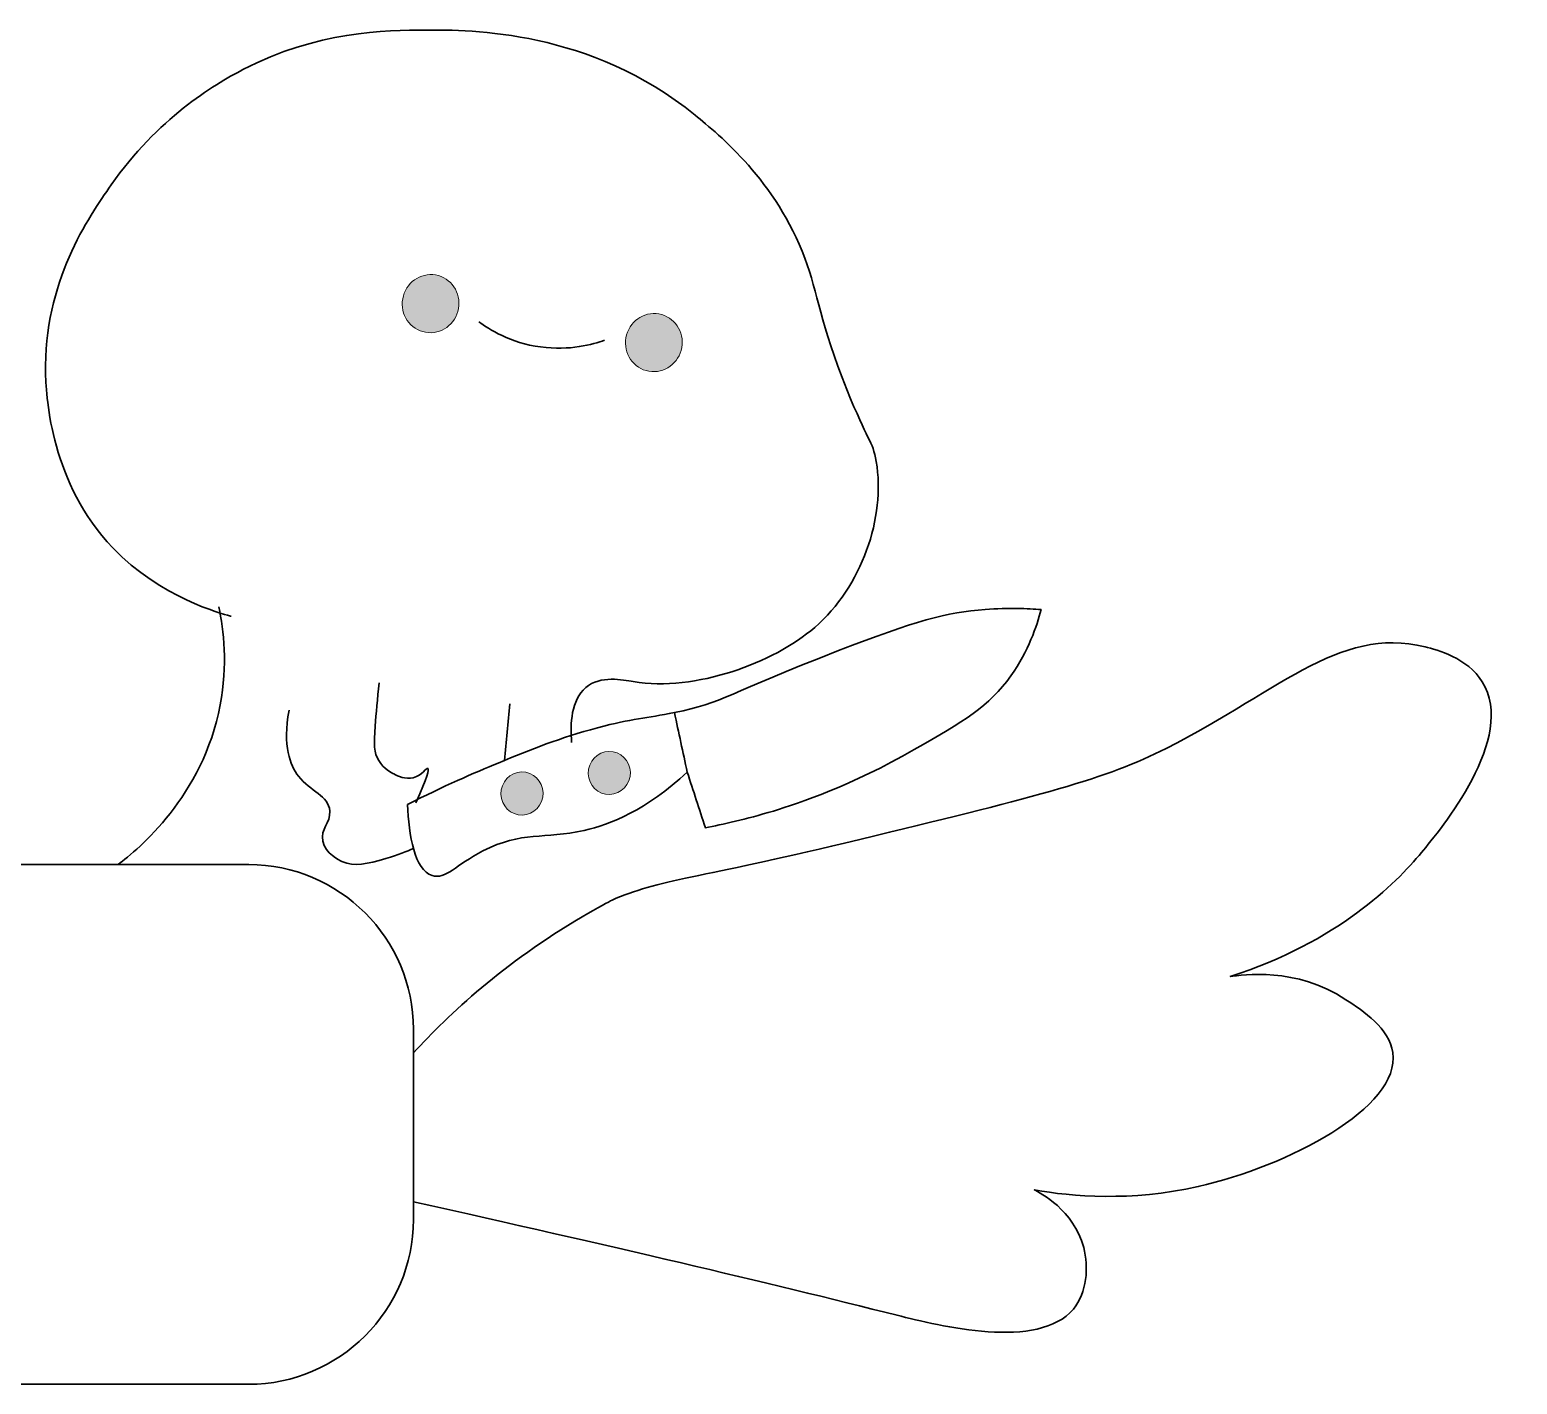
# Model space of a CAD drawing. Header units: centimetres. Extents: x 0.61 to 9.45, y -8.63 to -2.05.
# Drawn here: x 6.571 to 9.445, y -5.116 to -2.496 of the extents above; entities that cross this region are included whole.
import ezdxf

# ---------------------------------------------------------------- set-up
doc = ezdxf.new("R2010")
doc.units = ezdxf.units.CM
doc.header["$MEASUREMENT"] = 0
doc.layers.add('Layer 2', color=7, linetype='Continuous', lineweight=0)

# ---------------------------------------------------------------- blocks, each defined once
blk = doc.blocks.new('Block_1')
at = {"layer": 'Layer 2', "transparency": 33554687}
h = blk.add_hatch(color=7, dxfattribs=at)
h.dxf.hatch_style = 2
edge = h.paths.add_edge_path()
edge.add_ellipse((7.3453, -3.0261), major_axis=(0.0097, 0.0554), ratio=0.973808, start_angle=0, end_angle=360)
h = blk.add_hatch(color=7, dxfattribs=at)
h.dxf.hatch_style = 2
edge = h.paths.add_edge_path()
edge.add_ellipse((7.7768, -3.1014), major_axis=(0.0097, 0.0554), ratio=0.973815, start_angle=0, end_angle=360)
h = blk.add_hatch(color=7, dxfattribs=at)
h.dxf.hatch_style = 2
edge = h.paths.add_edge_path()
edge.add_ellipse((7.6907, -3.9335), major_axis=(0.0072, 0.0411), ratio=0.973808, start_angle=0, end_angle=360)
h = blk.add_hatch(color=7, dxfattribs=at)
h.dxf.hatch_style = 2
edge = h.paths.add_edge_path()
edge.add_ellipse((7.5219, -3.9733), major_axis=(0.0072, 0.0411), ratio=0.973808, start_angle=0, end_angle=360)
at = {"layer": 'Layer 2'}
for centre, major_axis, ratio in [((7.3453, -3.0261), (0.0097, 0.0554), 0.973808), ((7.7768, -3.1014), (0.0097, 0.0554), 0.973815), ((7.6907, -3.9335), (0.0072, 0.0411), 0.973808), ((7.5219, -3.9733), (0.0072, 0.0411), 0.973808)]:
    blk.add_ellipse(centre, major_axis=major_axis, ratio=ratio, dxfattribs=at)
at = {"layer": 'Layer 2', "color": 7, "lineweight": 35}
for points, knots in [([(6.9597, -3.6304), (6.9589, -3.6303), (6.9579, -3.63), (6.9565, -3.6297), (6.9434, -3.6263), (6.8235, -3.5946), (6.7312, -3.4983), (6.6126, -3.3746), (6.6023, -3.2101), (6.6012, -3.162), (6.5972, -2.9839), (6.6844, -2.859), (6.7279, -2.7967), (6.817, -2.669), (6.9257, -2.6028), (6.9824, -2.5736), (7.1268, -2.499), (7.2557, -2.4972), (7.3371, -2.4971), (7.4224, -2.4969), (7.6538, -2.4965), (7.8564, -2.6615), (7.9037, -2.7001), (8.0132, -2.7893), (8.0686, -2.9384), (8.0943, -3.0076), (8.098, -3.0619), (8.15, -3.1924), (8.1898, -3.2923), (8.1996, -3.2904), (8.2066, -3.3314), (8.225, -3.4393), (8.1783, -3.574), (8.0878, -3.652), (8.0076, -3.7211), (7.8573, -3.7767), (7.7371, -3.7569), (7.7166, -3.7535), (7.674, -3.7441), (7.6452, -3.7685), (7.617, -3.7925), (7.6149, -3.8384), (7.6178, -3.8744)], [0, 0, 0, 0, 1, 1, 1, 2, 2, 2, 3, 3, 3, 4, 4, 4, 5, 5, 5, 6, 6, 6, 7, 7, 7, 8, 8, 8, 9, 9, 9, 10, 10, 10, 11, 11, 11, 12, 12, 12, 13, 13, 13, 14, 14, 14, 14]), ([(7.4385, -3.0613), (7.4579, -3.0756), (7.4991, -3.1019), (7.558, -3.1099), (7.6142, -3.1175), (7.6591, -3.1049), (7.6816, -3.0968)], [0, 0, 0, 0, 1, 1, 1, 2, 2, 2, 2]), ([(6.9359, -3.6124), (6.9455, -3.6577), (6.9533, -3.7245), (6.9387, -3.802), (6.9053, -3.9789), (6.78, -4.0813), (6.7414, -4.1105)], [0, 0, 0, 0, 1, 1, 1, 2, 2, 2, 2]), ([(7.3004, -3.9943), (7.3699, -3.9595), (7.43, -3.9332), (7.4761, -3.9143), (7.5407, -3.8877), (7.5951, -3.8655), (7.6676, -3.8462), (7.7362, -3.8279), (7.7614, -3.828), (7.8165, -3.8168), (7.9115, -3.7975), (7.9177, -3.7807), (8.1338, -3.697), (8.282, -3.6395), (8.3426, -3.6228), (8.4172, -3.6173), (8.4625, -3.6139), (8.5, -3.6156), (8.525, -3.6176), (8.5169, -3.6497), (8.5008, -3.6975), (8.4667, -3.7458), (8.4248, -3.8049), (8.376, -3.8336), (8.2801, -3.8885), (8.1587, -3.958), (8.0576, -3.992), (8.0078, -4.0071), (7.9544, -4.0233), (7.9089, -4.0333), (7.8764, -4.0395), (7.8647, -4.0036), (7.853, -3.9677), (7.8413, -3.9319), (7.7627, -4.0055), (7.6923, -4.0331), (7.642, -4.0447), (7.565, -4.0623), (7.522, -4.0452), (7.4464, -4.0844), (7.3948, -4.1111), (7.3741, -4.1401), (7.3483, -4.1318), (7.314, -4.1208), (7.3034, -4.0544), (7.3004, -3.9943)], [0, 0, 0, 0, 1, 1, 1, 2, 2, 2, 3, 3, 3, 4, 4, 4, 5, 5, 5, 6, 6, 6, 7, 7, 7, 8, 8, 8, 9, 9, 9, 10, 10, 10, 11, 11, 11, 12, 12, 12, 13, 13, 13, 14, 14, 14, 15, 15, 15, 15]), ([(7.246, -3.7594), (7.2424, -3.7905), (7.2399, -3.8185), (7.2381, -3.8428), (7.2355, -3.8787), (7.2354, -3.8942), (7.245, -3.9097), (7.2548, -3.9255), (7.2697, -3.9333), (7.2742, -3.9355), (7.2821, -3.9396), (7.2963, -3.9467), (7.3118, -3.9428), (7.3294, -3.9384), (7.337, -3.9228), (7.3401, -3.9246), (7.3429, -3.9262), (7.3393, -3.9411), (7.3166, -3.9914)], [0, 0, 0, 0, 1, 1, 1, 2, 2, 2, 3, 3, 3, 4, 4, 4, 5, 5, 5, 6, 6, 6, 6]), ([(7.0717, -3.812), (7.0592, -3.8818), (7.0736, -3.9187), (7.0899, -3.9397), (7.1131, -3.9696), (7.1481, -3.9772), (7.1505, -4.0073), (7.1523, -4.0312), (7.1316, -4.0414), (7.137, -4.0655), (7.1423, -4.0899), (7.1685, -4.1024), (7.1739, -4.1048), (7.1985, -4.1158), (7.2226, -4.1091), (7.2591, -4.099), (7.2822, -4.0925), (7.3003, -4.0849), (7.3121, -4.0794)], [0, 0, 0, 0, 1, 1, 1, 2, 2, 2, 3, 3, 3, 4, 4, 4, 5, 5, 5, 6, 6, 6, 6])]:
    blk.add_open_spline(points, degree=3, knots=knots, dxfattribs=at)
for points in [[(7.4983, -3.7999), (7.4948, -3.8364), (7.4914, -3.8729), (7.4879, -3.9094)], [(7.8165, -3.8168), (7.8247, -3.8552), (7.833, -3.8935), (7.8413, -3.9319)]]:
    blk.add_open_spline(points, degree=3, dxfattribs=at)

msp = doc.modelspace()

# ---------------------------------------------------------------- linework, layer by layer
at = {"layer": 'Layer 2', "color": 7, "lineweight": 35}
for points, knots in [([(7.3121, -4.475), (7.3812, -4.3996), (7.4868, -4.3008), (7.6383, -4.2116), (7.6692, -4.1934), (7.6901, -4.1823), (7.6963, -4.1794), (7.7808, -4.1409), (7.8735, -4.1348), (8.1451, -4.0692), (8.4698, -3.9909), (8.6321, -3.9517), (8.7449, -3.8968), (8.9811, -3.7817), (9.0981, -3.6475), (9.2672, -3.6898), (9.291, -3.6958), (9.3488, -3.711), (9.3778, -3.7572), (9.4454, -3.8648), (9.2967, -4.0436), (9.2605, -4.0872), (9.2098, -4.1481), (9.099, -4.2597), (8.8908, -4.3274), (8.9139, -4.3235), (9.0177, -4.3082), (9.1143, -4.3719), (9.1478, -4.3939), (9.1984, -4.4272), (9.205, -4.4743), (9.2202, -4.581), (9.0001, -4.6943), (8.8288, -4.7332), (8.6987, -4.7627), (8.5845, -4.7522), (8.5123, -4.7399), (8.5223, -4.7448), (8.5887, -4.7787), (8.6075, -4.8509), (8.6175, -4.8894), (8.6137, -4.9384), (8.5875, -4.97), (8.5208, -5.0504), (8.3286, -5.0028), (8.2467, -4.9821), (7.9946, -4.9182), (7.6923, -4.8479), (7.3121, -4.7625)], [0, 0, 0, 0, 1, 1, 1, 2, 2, 2, 3, 3, 3, 4, 4, 4, 5, 5, 5, 6, 6, 6, 7, 7, 7, 8, 8, 8, 9, 9, 9, 10, 10, 10, 11, 11, 11, 12, 12, 12, 13, 13, 13, 14, 14, 14, 15, 15, 15, 16, 16, 16, 16]), ([(6.9937, -5.1155), (6.9937, -5.1155), (3.0945, -5.1155), (3.0945, -5.1155), (2.9194, -5.1155), (2.7761, -4.9722), (2.7761, -4.7971), (2.7761, -4.7971), (2.7761, -4.4289), (2.7761, -4.4289), (2.7761, -4.2538), (2.9194, -4.1105), (3.0945, -4.1105), (3.0945, -4.1105), (6.9937, -4.1105), (6.9937, -4.1105), (7.1688, -4.1105), (7.3121, -4.2538), (7.3121, -4.4289), (7.3121, -4.4289), (7.3121, -4.7971), (7.3121, -4.7971), (7.3121, -4.9722), (7.1688, -5.1155), (6.9937, -5.1155)], [0, 0, 0, 0, 1, 1, 1, 2, 2, 2, 3, 3, 3, 4, 4, 4, 5, 5, 5, 6, 6, 6, 7, 7, 7, 8, 8, 8, 8])]:
    msp.add_open_spline(points, degree=3, knots=knots, dxfattribs=at)

# ---------------------------------------------------------------- block references
at = {"layer": 'Layer 2'}
msp.add_blockref('Block_1', (0, 0), dxfattribs=at)

doc.saveas('drawing.dxf')
